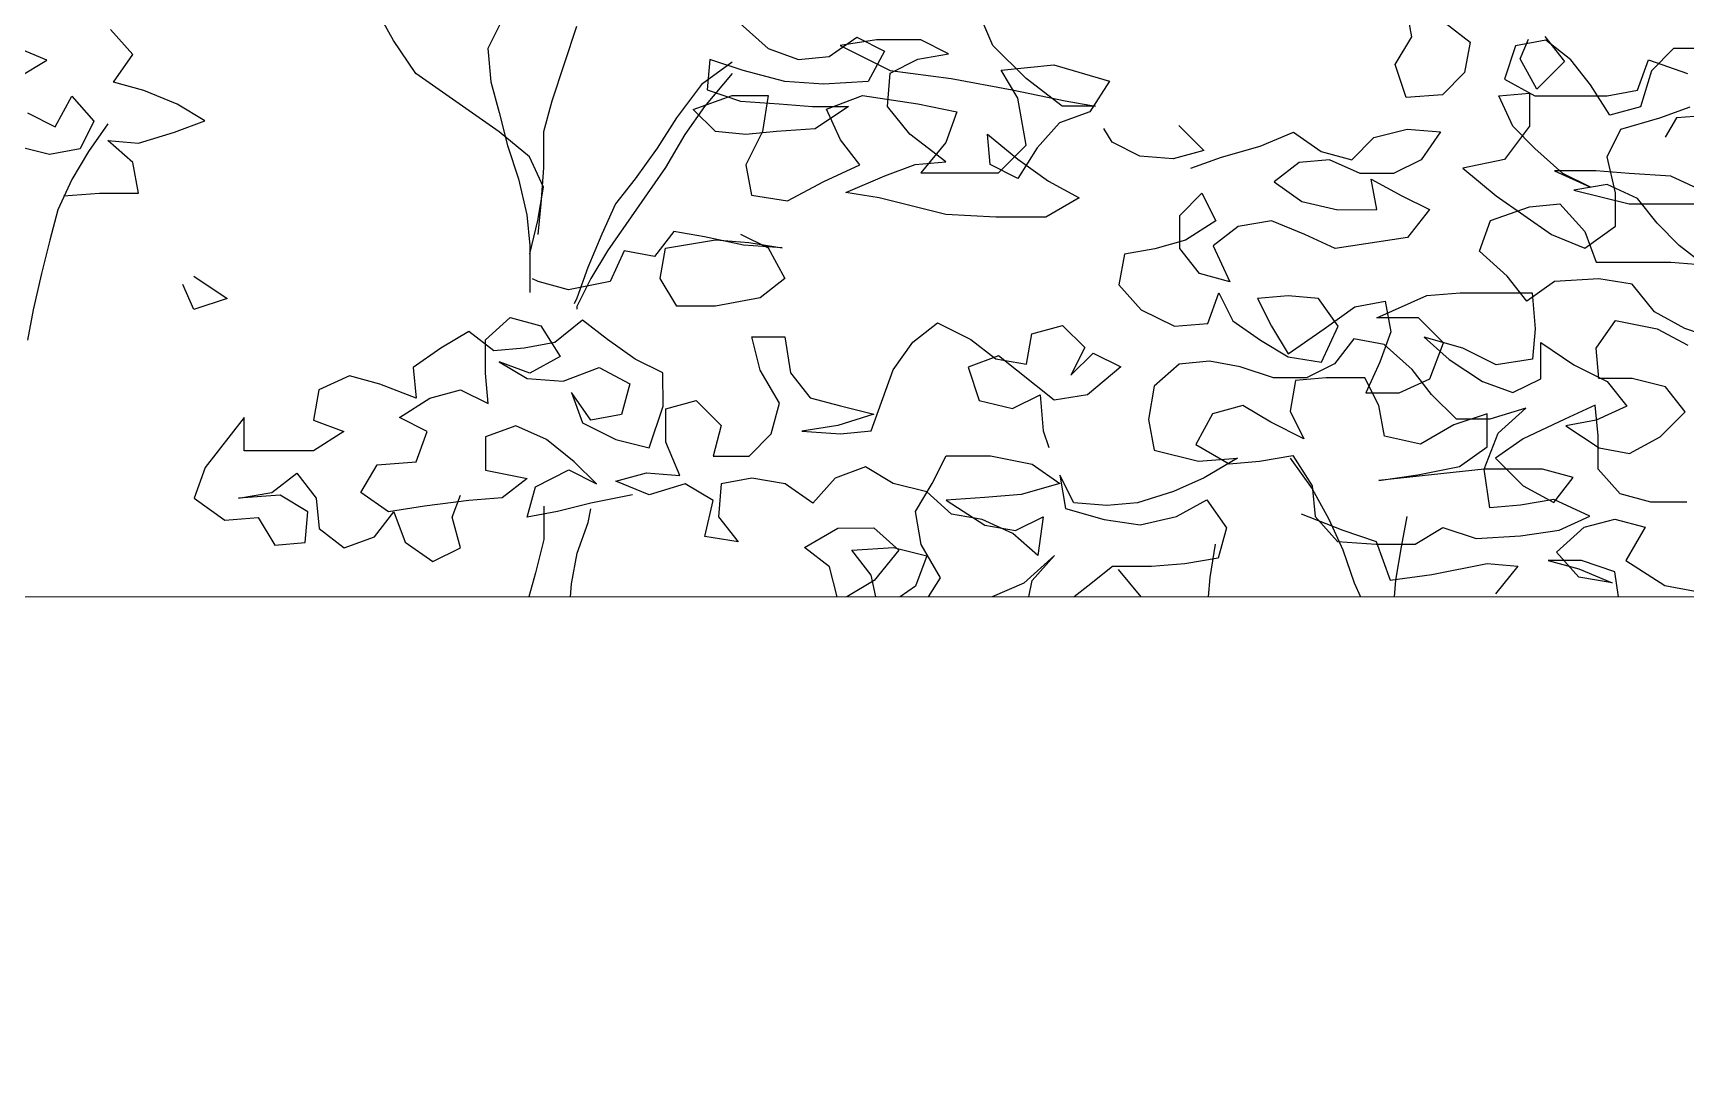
# Model space of a CAD drawing. Header units: millimetres. Extents: x 2810.5 to 2848.4, y 1624.4 to 1676.1.
# Drawn here: x 2827.138 to 2829.444, y 1653.848 to 1655.289 of the extents above; entities that cross this region are included whole.
import ezdxf

# ---------------------------------------------------------------- set-up
doc = ezdxf.new("R2010")
doc.units = ezdxf.units.MM
doc.layers.add('PROIEZIONI_projections', color=145, linetype='Continuous', lineweight=13)
doc.layers.add('VERDE_ALBERI', color=104, linetype='Continuous')

msp = doc.modelspace()

# ---------------------------------------------------------------- linework, layer by layer
at = {"layer": 'PROIEZIONI_projections'}
msp.add_lwpolyline([(2812.8054, 1646.629), (2812.8054, 1654.5023), (2830.6555, 1654.5023), (2830.6555, 1646.629)], dxfattribs=at)
at = {"layer": 'VERDE_ALBERI'}
for p, q in [((2828.477, 1655.2721), (2828.4537, 1655.3262)), ((2829.0613, 1655.2842), (2829.0535, 1655.3268)), ((2827.6411, 1655.279), (2827.6256, 1655.3061)), ((2827.7959, 1655.314), (2827.7727, 1655.2676)), ((2827.8965, 1655.2986), (2827.8618, 1655.1941)), ((2828.1248, 1655.3027), (2828.1636, 1655.2679)), ((2829.1077, 1655.3036), (2829.1426, 1655.2765)), ((2827.2774, 1655.2594), (2827.2464, 1655.2942)), ((2827.6721, 1655.2326), (2827.6411, 1655.279)), ((2828.2487, 1655.2564), (2828.2874, 1655.2835)), ((2828.3145, 1655.2797), (2828.2642, 1655.2719)), ((2828.2642, 1655.2719), (2828.3338, 1655.2371)), ((2828.2874, 1655.2835), (2828.3261, 1655.2642)), ((2828.3764, 1655.2797), (2828.3145, 1655.2797)), ((2828.4151, 1655.2604), (2828.3764, 1655.2797)), ((2828.5235, 1655.2257), (2828.477, 1655.2721)), ((2829.0381, 1655.2455), (2829.0613, 1655.2842)), ((2829.1426, 1655.2765), (2829.1349, 1655.234)), ((2829.2484, 1655.2791), (2829.2058, 1655.2713)), ((2829.2123, 1655.2534), (2829.2239, 1655.2805)), ((2829.2471, 1655.2844), (2829.2742, 1655.2496)), ((2829.2833, 1655.252), (2829.2484, 1655.2791)), ((2827.1574, 1655.2515), (2827.111, 1655.2708)), ((2827.1188, 1655.2283), (2827.1574, 1655.2515)), ((2827.2503, 1655.2206), (2827.2774, 1655.2594)), ((2827.7727, 1655.2676), (2827.7766, 1655.2211)), ((2828.0823, 1655.2524), (2828.0785, 1655.2098)), ((2828.1288, 1655.2369), (2828.0823, 1655.2524)), ((2828.1636, 1655.2679), (2828.2061, 1655.2525)), ((2828.2061, 1655.2525), (2828.2487, 1655.2564)), ((2828.3261, 1655.2642), (2828.3029, 1655.2216)), ((2828.3339, 1655.2332), (2828.3725, 1655.2526)), ((2828.3725, 1655.2526), (2828.4151, 1655.2604)), ((2829.2058, 1655.2713), (2829.1904, 1655.2248)), ((2829.2355, 1655.2108), (2829.2123, 1655.2534)), ((2829.2742, 1655.2496), (2829.2355, 1655.2108)), ((2829.3104, 1655.2172), (2829.2833, 1655.252)), ((2829.3762, 1655.2095), (2829.3916, 1655.2521)), ((2829.3916, 1655.2521), (2829.4458, 1655.2328)), ((2829.4264, 1655.2676), (2829.3955, 1655.2366)), ((2829.4767, 1655.2677), (2829.4264, 1655.2676)), ((2827.7883, 1655.1515), (2827.6721, 1655.2326)), ((2828.1133, 1655.2485), (2828.0707, 1655.2175)), ((2828.1133, 1655.233), (2828.0746, 1655.1866)), ((2828.1868, 1655.2215), (2828.1288, 1655.2369)), ((2828.33, 1655.1868), (2828.3339, 1655.2332)), ((2828.3338, 1655.2371), (2828.419, 1655.2256)), ((2828.419, 1655.2256), (2828.5041, 1655.2102)), ((2828.4886, 1655.2373), (2828.5622, 1655.2451)), ((2828.5119, 1655.1986), (2828.4886, 1655.2373)), ((2828.5738, 1655.187), (2828.5235, 1655.2257)), ((2828.5622, 1655.2451), (2828.6396, 1655.2219)), ((2829.0537, 1655.1991), (2829.0381, 1655.2455)), ((2829.1349, 1655.234), (2829.104, 1655.203)), ((2829.3955, 1655.2366), (2829.3801, 1655.1863)), ((2827.2929, 1655.2091), (2827.2503, 1655.2206)), ((2827.3394, 1655.1898), (2827.2929, 1655.2091)), ((2827.7766, 1655.2211), (2827.7883, 1655.1786)), ((2828.0707, 1655.2175), (2828.0359, 1655.1711)), ((2828.0785, 1655.2098), (2828.1249, 1655.1944)), ((2828.241, 1655.2177), (2828.1868, 1655.2215)), ((2828.3029, 1655.2216), (2828.241, 1655.2177)), ((2828.5041, 1655.2102), (2828.5777, 1655.1948)), ((2828.6396, 1655.2219), (2828.6125, 1655.1793)), ((2829.104, 1655.203), (2829.0537, 1655.1991)), ((2829.1827, 1655.2016), (2829.2253, 1655.2055)), ((2829.1904, 1655.2248), (2829.233, 1655.2017)), ((2829.2253, 1655.2055), (2829.2253, 1655.1591)), ((2829.3375, 1655.1747), (2829.3104, 1655.2172)), ((2829.3336, 1655.2017), (2829.3762, 1655.2095)), ((2827.1691, 1655.1586), (2827.1923, 1655.2012)), ((2827.1923, 1655.2012), (2827.2233, 1655.1664)), ((2827.3781, 1655.1666), (2827.3394, 1655.1898)), ((2827.8618, 1655.1941), (2827.8502, 1655.1515)), ((2828.0746, 1655.1866), (2828.0476, 1655.1478)), ((2828.0591, 1655.1827), (2828.1133, 1655.2021)), ((2828.0901, 1655.1518), (2828.0591, 1655.1827)), ((2828.1133, 1655.2021), (2828.1636, 1655.2021)), ((2828.1249, 1655.1944), (2828.1791, 1655.1905)), ((2828.1636, 1655.2021), (2828.1559, 1655.1518)), ((2828.1791, 1655.1905), (2828.2255, 1655.1867)), ((2828.2255, 1655.1867), (2828.2758, 1655.1868)), ((2828.2758, 1655.1868), (2828.2294, 1655.1557)), ((2828.2449, 1655.1829), (2828.2952, 1655.2022)), ((2828.2643, 1655.1403), (2828.2449, 1655.1829)), ((2828.2952, 1655.2022), (2828.3726, 1655.1907)), ((2828.361, 1655.1481), (2828.33, 1655.1868)), ((2828.3726, 1655.1907), (2828.4268, 1655.1791)), ((2828.5236, 1655.1328), (2828.5119, 1655.1986)), ((2828.6203, 1655.1871), (2828.5738, 1655.187)), ((2828.5777, 1655.1948), (2828.6203, 1655.1871)), ((2829.2021, 1655.1591), (2829.1827, 1655.2016)), ((2829.233, 1655.2017), (2829.3336, 1655.2017)), ((2829.3801, 1655.1863), (2829.3375, 1655.1747)), ((2829.4072, 1655.1709), (2829.4497, 1655.1864)), ((2827.1304, 1655.178), (2827.1691, 1655.1586)), ((2827.2233, 1655.1664), (2827.204, 1655.1277)), ((2827.2426, 1655.1626), (2827.2156, 1655.1239)), ((2827.3355, 1655.1511), (2827.3781, 1655.1666)), ((2827.7883, 1655.1786), (2827.7999, 1655.1321)), ((2828.0359, 1655.1711), (2828.0089, 1655.1285)), ((2828.4268, 1655.1791), (2828.4113, 1655.1366)), ((2828.57, 1655.1638), (2828.539, 1655.1289)), ((2828.6125, 1655.1793), (2828.57, 1655.1638)), ((2828.7364, 1655.1601), (2828.7712, 1655.1253)), ((2829.2253, 1655.1591), (2829.1905, 1655.1126)), ((2829.2331, 1655.1281), (2829.2021, 1655.1591)), ((2829.353, 1655.1553), (2829.4072, 1655.1709)), ((2829.4304, 1655.1709), (2829.4149, 1655.1438)), ((2829.4807, 1655.1748), (2829.4304, 1655.1709)), ((2827.2775, 1655.1084), (2827.2427, 1655.1394)), ((2827.2427, 1655.1394), (2827.2852, 1655.1355)), ((2827.2852, 1655.1355), (2827.3355, 1655.1511)), ((2827.8309, 1655.1167), (2827.7883, 1655.1515)), ((2827.8502, 1655.1515), (2827.8503, 1655.1012)), ((2828.0476, 1655.1478), (2828.0205, 1655.1014)), ((2828.1327, 1655.1479), (2828.0901, 1655.1518)), ((2828.1753, 1655.1518), (2828.1327, 1655.1479)), ((2828.1559, 1655.1518), (2828.1327, 1655.1054)), ((2828.2294, 1655.1557), (2828.1753, 1655.1518)), ((2828.2914, 1655.1055), (2828.2643, 1655.1403)), ((2828.4114, 1655.1095), (2828.361, 1655.1481)), ((2828.4113, 1655.1366), (2828.3765, 1655.094)), ((2828.4733, 1655.1057), (2828.4694, 1655.1482)), ((2828.4694, 1655.1482), (2828.512, 1655.1134)), ((2828.6435, 1655.1368), (2828.6319, 1655.1561)), ((2828.6822, 1655.1175), (2828.6435, 1655.1368)), ((2828.85, 1655.1316), (2828.8964, 1655.151)), ((2828.8964, 1655.151), (2828.9351, 1655.124)), ((2828.9777, 1655.1124), (2829.0086, 1655.1434)), ((2829.0086, 1655.1434), (2829.055, 1655.1551)), ((2829.055, 1655.1551), (2829.1015, 1655.1512)), ((2829.1015, 1655.1512), (2829.0744, 1655.1125)), ((2829.3337, 1655.1166), (2829.353, 1655.1553)), ((2827.1614, 1655.1199), (2827.115, 1655.1315)), ((2827.204, 1655.1277), (2827.1614, 1655.1199)), ((2827.2156, 1655.1239), (2827.1924, 1655.0851)), ((2827.7999, 1655.1321), (2827.8154, 1655.0857)), ((2827.8503, 1655.0741), (2827.8309, 1655.1167)), ((2828.0089, 1655.1285), (2827.978, 1655.0859)), ((2828.4849, 1655.0941), (2828.5236, 1655.1328)), ((2828.539, 1655.1289), (2828.512, 1655.0864)), ((2828.512, 1655.1134), (2828.5546, 1655.0825)), ((2828.7287, 1655.1136), (2828.6822, 1655.1175)), ((2828.7712, 1655.1253), (2828.7287, 1655.1136)), ((2828.7532, 1655.1006), (2828.7958, 1655.1161)), ((2828.7958, 1655.1161), (2828.85, 1655.1316)), ((2828.9467, 1655.1124), (2828.9042, 1655.1085)), ((2828.9351, 1655.124), (2828.9777, 1655.1124)), ((2828.9893, 1655.0931), (2828.9467, 1655.1124)), ((2829.0744, 1655.1125), (2829.0357, 1655.0931)), ((2829.1905, 1655.1126), (2829.1325, 1655.1009)), ((2829.2718, 1655.0933), (2829.2331, 1655.1281)), ((2829.3453, 1655.0663), (2829.3337, 1655.1166)), ((2827.2853, 1655.0659), (2827.2775, 1655.1084)), ((2827.8503, 1655.1012), (2827.8464, 1655.0509)), ((2828.0205, 1655.1014), (2827.9394, 1654.9852)), ((2828.1327, 1655.1054), (2828.1405, 1655.0628)), ((2828.2411, 1655.0822), (2828.2914, 1655.1055)), ((2828.2721, 1655.0668), (2828.3262, 1655.0901)), ((2828.3262, 1655.0901), (2828.3688, 1655.1056)), ((2828.3688, 1655.1056), (2828.4114, 1655.1095)), ((2828.3765, 1655.094), (2828.4849, 1655.0941)), ((2828.512, 1655.0864), (2828.4733, 1655.1057)), ((2828.9042, 1655.1085), (2828.8693, 1655.0814)), ((2829.0357, 1655.0931), (2828.9893, 1655.0931)), ((2829.1325, 1655.1009), (2829.1789, 1655.0623)), ((2829.3182, 1655.0972), (2829.2602, 1655.0972)), ((2829.2602, 1655.0972), (2829.3105, 1655.074)), ((2829.3105, 1655.074), (2829.2718, 1655.0933)), ((2829.3647, 1655.0934), (2829.3182, 1655.0972)), ((2829.4227, 1655.0896), (2829.3647, 1655.0934)), ((2829.473, 1655.0664), (2829.4227, 1655.0896)), ((2827.1924, 1655.0851), (2827.1731, 1655.0426)), ((2827.1808, 1655.0619), (2827.2311, 1655.0658)), ((2827.2311, 1655.0658), (2827.2853, 1655.0659)), ((2827.8154, 1655.0857), (2827.8271, 1655.0354)), ((2827.8426, 1655.0277), (2827.8503, 1655.0741)), ((2827.978, 1655.0859), (2827.9509, 1655.051)), ((2828.1908, 1655.0551), (2828.2411, 1655.0822)), ((2828.3185, 1655.0591), (2828.2721, 1655.0668)), ((2828.5546, 1655.0825), (2828.5972, 1655.0593)), ((2828.7378, 1655.0348), (2828.7687, 1655.0658)), ((2828.7687, 1655.0658), (2828.7881, 1655.0271)), ((2828.8693, 1655.0814), (2828.9081, 1655.0543)), ((2829.0126, 1655.0428), (2829.0048, 1655.0854)), ((2829.0048, 1655.0854), (2829.0474, 1655.0622)), ((2829.3337, 1655.0779), (2829.2873, 1655.0701)), ((2829.2873, 1655.0701), (2829.3647, 1655.0509)), ((2829.3763, 1655.0586), (2829.3337, 1655.0779)), ((2829.3454, 1655.0199), (2829.3453, 1655.0663)), ((2827.1731, 1655.0426), (2827.1615, 1655)), ((2827.8464, 1655.0509), (2827.8426, 1655.0083)), ((2827.9509, 1655.051), (2827.9316, 1655.0084)), ((2828.1405, 1655.0628), (2828.1908, 1655.0551)), ((2828.4114, 1655.036), (2828.3185, 1655.0591)), ((2828.5972, 1655.0593), (2828.5507, 1655.0322)), ((2828.9081, 1655.0543), (2828.9584, 1655.0427)), ((2828.9584, 1655.0427), (2829.0126, 1655.0428)), ((2829.0474, 1655.0622), (2829.0861, 1655.0429)), ((2829.0861, 1655.0429), (2829.0552, 1655.0041)), ((2829.1712, 1655.0275), (2829.2254, 1655.0469)), ((2829.1789, 1655.0623), (2829.2564, 1655.0082)), ((2829.2254, 1655.0469), (2829.268, 1655.0508)), ((2829.268, 1655.0508), (2829.3028, 1655.0121)), ((2829.3647, 1655.0509), (2829.5118, 1655.051)), ((2829.4034, 1655.0238), (2829.3763, 1655.0586)), ((2827.8271, 1655.0354), (2827.831, 1654.9929)), ((2827.831, 1654.9812), (2827.8426, 1655.0277)), ((2828.4811, 1655.0321), (2828.4114, 1655.036)), ((2828.5507, 1655.0322), (2828.4811, 1655.0321)), ((2828.7379, 1654.9884), (2828.7378, 1655.0348)), ((2828.7881, 1655.0271), (2828.7456, 1655)), ((2828.8191, 1655.0194), (2828.7843, 1654.9923)), ((2828.8655, 1655.0272), (2828.8191, 1655.0194)), ((2828.912, 1655.0079), (2828.8655, 1655.0272)), ((2829.1558, 1654.9849), (2829.1712, 1655.0275)), ((2829.3028, 1654.9889), (2829.3454, 1655.0199)), ((2829.4344, 1654.9929), (2829.4034, 1655.0238)), ((2827.1615, 1655), (2827.15, 1654.9535)), ((2827.9316, 1655.0084), (2827.9123, 1654.962)), ((2828.0322, 1655.0124), (2828.0052, 1654.9775)), ((2828.0206, 1654.9892), (2828.0903, 1655.0008)), ((2828.0748, 1655.0047), (2828.0322, 1655.0124)), ((2828.129, 1654.9931), (2828.0748, 1655.0047)), ((2828.0903, 1655.0008), (2828.1367, 1654.997)), ((2828.1251, 1655.0086), (2828.1638, 1654.9893)), ((2828.1367, 1654.997), (2828.1832, 1654.9893)), ((2828.7456, 1655), (2828.703, 1654.9883)), ((2828.9546, 1654.9886), (2828.912, 1655.0079)), ((2829.0552, 1655.0041), (2828.9546, 1654.9886)), ((2829.2564, 1655.0082), (2829.3028, 1654.9889)), ((2829.3028, 1655.0121), (2829.3183, 1654.9695)), ((2827.831, 1654.9929), (2827.8311, 1654.9271)), ((2827.9394, 1654.9852), (2827.9162, 1654.9465)), ((2827.9626, 1654.9852), (2827.9433, 1654.9427)), ((2828.0052, 1654.9775), (2827.9626, 1654.9852)), ((2828.0129, 1654.9466), (2828.0206, 1654.9892)), ((2828.1832, 1654.9893), (2828.129, 1654.9931)), ((2828.1638, 1654.9893), (2828.1871, 1654.9467)), ((2828.6605, 1654.9806), (2828.6528, 1654.938)), ((2828.703, 1654.9883), (2828.6605, 1654.9806)), ((2828.765, 1654.9536), (2828.7379, 1654.9884)), ((2828.7843, 1654.9923), (2828.8076, 1654.942)), ((2829.1945, 1654.9501), (2829.1558, 1654.9849)), ((2829.4693, 1654.9658), (2829.4344, 1654.9929)), ((2827.15, 1654.9535), (2827.1384, 1654.9032)), ((2827.3628, 1654.9499), (2827.4093, 1654.9189)), ((2827.9123, 1654.962), (2827.8969, 1654.9194)), ((2828.8076, 1654.942), (2828.765, 1654.9536)), ((2829.2216, 1654.9153), (2829.1945, 1654.9501)), ((2829.3183, 1654.9695), (2829.4228, 1654.9696)), ((2829.4228, 1654.9696), (2829.4693, 1654.9658)), ((2827.3628, 1654.9034), (2827.3473, 1654.9382)), ((2827.8427, 1654.9426), (2827.8349, 1654.9464)), ((2827.8852, 1654.931), (2827.8427, 1654.9426)), ((2827.9433, 1654.9427), (2827.8852, 1654.931)), ((2827.9162, 1654.9465), (2827.8969, 1654.9078)), ((2828.0362, 1654.9079), (2828.0129, 1654.9466)), ((2828.1871, 1654.9467), (2828.1523, 1654.9196)), ((2828.6528, 1654.938), (2828.6838, 1654.9032)), ((2828.7767, 1654.8839), (2828.7921, 1654.9265)), ((2828.7921, 1654.9265), (2828.8115, 1654.8878)), ((2829.0823, 1654.9229), (2829.1288, 1654.9268)), ((2829.1288, 1654.9268), (2829.2294, 1654.9269)), ((2829.2603, 1654.9424), (2829.2216, 1654.9153)), ((2829.2294, 1654.9269), (2829.2333, 1654.8766)), ((2829.3222, 1654.9463), (2829.2603, 1654.9424)), ((2829.3687, 1654.9386), (2829.3222, 1654.9463)), ((2829.3997, 1654.9), (2829.3687, 1654.9386)), ((2827.1384, 1654.9032), (2827.1307, 1654.8606)), ((2827.4093, 1654.9189), (2827.3628, 1654.9034)), ((2827.8969, 1654.9194), (2827.893, 1654.9116)), ((2827.8969, 1654.9078), (2827.8969, 1654.9039)), ((2828.0904, 1654.908), (2828.0362, 1654.9079)), ((2828.1523, 1654.9196), (2828.0904, 1654.908)), ((2828.6838, 1654.9032), (2828.7302, 1654.88)), ((2828.8888, 1654.9227), (2828.8463, 1654.9188)), ((2828.8463, 1654.9188), (2828.8657, 1654.8801)), ((2828.9314, 1654.9189), (2828.8888, 1654.9227)), ((2828.9585, 1654.8802), (2828.9314, 1654.9189)), ((2828.9392, 1654.8763), (2828.9817, 1654.9073)), ((2828.9817, 1654.9073), (2829.0243, 1654.9151)), ((2829.0127, 1654.8919), (2829.0823, 1654.9229)), ((2829.0243, 1654.9151), (2829.0321, 1654.8725)), ((2827.7692, 1654.8612), (2827.804, 1654.8922)), ((2827.804, 1654.8922), (2827.8466, 1654.8806)), ((2827.8466, 1654.8806), (2827.8737, 1654.8381)), ((2827.9046, 1654.8884), (2827.866, 1654.8574)), ((2827.9395, 1654.8614), (2827.9046, 1654.8884)), ((2828.3652, 1654.8579), (2828.4, 1654.885)), ((2828.4, 1654.885), (2828.4464, 1654.8618)), ((2828.5315, 1654.8697), (2828.5741, 1654.8813)), ((2828.5741, 1654.8813), (2828.6051, 1654.8504)), ((2828.7302, 1654.88), (2828.7767, 1654.8839)), ((2828.8115, 1654.8878), (2828.8502, 1654.8608)), ((2828.8657, 1654.8801), (2828.8889, 1654.8415)), ((2828.9354, 1654.8299), (2828.9585, 1654.8802)), ((2829.0707, 1654.8919), (2829.0127, 1654.8919)), ((2829.1056, 1654.8571), (2829.0707, 1654.8919)), ((2829.3185, 1654.8496), (2829.3455, 1654.8883)), ((2829.3455, 1654.8883), (2829.4036, 1654.8767)), ((2829.4423, 1654.8768), (2829.3997, 1654.9)), ((2827.746, 1654.8728), (2827.7073, 1654.8496)), ((2827.7808, 1654.8458), (2827.746, 1654.8728)), ((2827.7692, 1654.8148), (2827.7692, 1654.8612)), ((2827.866, 1654.8574), (2827.8234, 1654.8497)), ((2827.9782, 1654.8343), (2827.9395, 1654.8614)), ((2828.1407, 1654.8654), (2828.1871, 1654.8655)), ((2828.1524, 1654.819), (2828.1407, 1654.8654)), ((2828.1871, 1654.8655), (2828.1949, 1654.8152)), ((2828.3381, 1654.8192), (2828.3652, 1654.8579)), ((2828.4464, 1654.8618), (2828.4813, 1654.8348)), ((2828.5238, 1654.8271), (2828.5315, 1654.8697)), ((2828.8502, 1654.8608), (2828.8889, 1654.8376)), ((2828.8889, 1654.8415), (2828.9392, 1654.8763)), ((2828.9804, 1654.8623), (2828.9534, 1654.8275)), ((2829.023, 1654.8546), (2828.9804, 1654.8623)), ((2829.0321, 1654.8725), (2829.0166, 1654.83)), ((2829.1327, 1654.8494), (2829.0785, 1654.8648)), ((2829.0785, 1654.8648), (2829.1134, 1654.8339)), ((2829.0863, 1654.8068), (2829.1056, 1654.8571)), ((2829.2333, 1654.8766), (2829.2295, 1654.834)), ((2829.2411, 1654.8069), (2829.2411, 1654.8573)), ((2829.2411, 1654.8573), (2829.2875, 1654.8263)), ((2829.4036, 1654.8767), (2829.4462, 1654.8536)), ((2829.4887, 1654.8613), (2829.4423, 1654.8768)), ((2827.7073, 1654.8496), (2827.6686, 1654.8224)), ((2827.8234, 1654.8497), (2827.7808, 1654.8458)), ((2827.8737, 1654.8381), (2827.8312, 1654.8148)), ((2828.0169, 1654.815), (2827.9782, 1654.8343)), ((2828.4851, 1654.8387), (2828.4426, 1654.8231)), ((2828.4813, 1654.8348), (2828.5238, 1654.8271)), ((2828.5626, 1654.7768), (2828.4851, 1654.8387)), ((2828.6051, 1654.8504), (2828.5858, 1654.8117)), ((2828.5858, 1654.8117), (2828.6167, 1654.8427)), ((2828.6167, 1654.8427), (2828.6554, 1654.8233)), ((2828.8889, 1654.8376), (2828.9354, 1654.8299)), ((2829.0617, 1654.8198), (2829.023, 1654.8546)), ((2829.1134, 1654.8339), (2829.1598, 1654.803)), ((2829.1792, 1654.8262), (2829.1327, 1654.8494)), ((2829.2295, 1654.834), (2829.1792, 1654.8262)), ((2829.3224, 1654.807), (2829.3185, 1654.8496)), ((2827.5796, 1654.8107), (2827.5371, 1654.7914)), ((2827.6222, 1654.7992), (2827.5796, 1654.8107)), ((2827.6686, 1654.8224), (2827.6725, 1654.7799)), ((2827.7732, 1654.7722), (2827.7692, 1654.8148)), ((2827.8312, 1654.8148), (2827.7886, 1654.8303)), ((2827.7886, 1654.8303), (2827.8273, 1654.8071)), ((2827.8776, 1654.8033), (2827.9279, 1654.8227)), ((2827.9279, 1654.8227), (2827.9705, 1654.7995)), ((2828.017, 1654.7686), (2828.0169, 1654.815)), ((2828.1795, 1654.7726), (2828.1524, 1654.819)), ((2828.1949, 1654.8152), (2828.222, 1654.7804)), ((2828.3072, 1654.734), (2828.3381, 1654.8192)), ((2828.4426, 1654.8231), (2828.4581, 1654.7767)), ((2828.6554, 1654.8233), (2828.609, 1654.7846)), ((2828.7367, 1654.8273), (2828.7019, 1654.7963)), ((2828.7792, 1654.8312), (2828.7367, 1654.8273)), ((2828.8218, 1654.8235), (2828.7792, 1654.8312)), ((2828.8683, 1654.8081), (2828.8218, 1654.8235)), ((2828.9534, 1654.8275), (2828.9147, 1654.8081)), ((2829.0166, 1654.83), (2828.9973, 1654.7874)), ((2829.0889, 1654.785), (2829.0617, 1654.8198)), ((2829.2875, 1654.8263), (2829.334, 1654.8032)), ((2827.5371, 1654.7914), (2827.5294, 1654.7488)), ((2827.6725, 1654.7799), (2827.6222, 1654.7992)), ((2827.6919, 1654.7799), (2827.7344, 1654.7915)), ((2827.7344, 1654.7915), (2827.7732, 1654.7722)), ((2827.8273, 1654.8071), (2827.8776, 1654.8033)), ((2827.9164, 1654.7491), (2827.8892, 1654.7878)), ((2827.8892, 1654.7878), (2827.9048, 1654.7453)), ((2827.9705, 1654.7995), (2827.9589, 1654.7569)), ((2828.7019, 1654.7963), (2828.6942, 1654.7498)), ((2828.9147, 1654.8081), (2828.8683, 1654.8081)), ((2828.8992, 1654.8042), (2828.8915, 1654.7616)), ((2828.9418, 1654.8081), (2828.8992, 1654.8042)), ((2828.996, 1654.8082), (2828.9418, 1654.8081)), ((2829.0154, 1654.7695), (2828.996, 1654.8082)), ((2829.0438, 1654.7874), (2829.0863, 1654.8068)), ((2829.1598, 1654.803), (2829.2024, 1654.7876)), ((2829.2024, 1654.7876), (2829.2411, 1654.8069)), ((2829.3688, 1654.8071), (2829.3224, 1654.807)), ((2829.334, 1654.8032), (2829.3611, 1654.7684)), ((2829.4152, 1654.7955), (2829.3688, 1654.8071)), ((2829.4424, 1654.7607), (2829.4152, 1654.7955)), ((2827.6493, 1654.7528), (2827.6919, 1654.7799)), ((2827.9977, 1654.7105), (2828.017, 1654.7686)), ((2828.0208, 1654.7647), (2828.0634, 1654.7764)), ((2828.0209, 1654.7183), (2828.0208, 1654.7647)), ((2828.0634, 1654.7764), (2828.0982, 1654.7416)), ((2828.1679, 1654.73), (2828.1795, 1654.7726)), ((2828.222, 1654.7804), (2828.2646, 1654.7688)), ((2828.2646, 1654.7688), (2828.3111, 1654.7572)), ((2828.4581, 1654.7767), (2828.5045, 1654.7652)), ((2828.5045, 1654.7652), (2828.5432, 1654.7845)), ((2828.5432, 1654.7845), (2828.5471, 1654.7342)), ((2828.609, 1654.7846), (2828.5626, 1654.7768)), ((2828.8257, 1654.7693), (2828.7832, 1654.7577)), ((2828.8645, 1654.7461), (2828.8257, 1654.7693)), ((2828.9973, 1654.7874), (2829.0438, 1654.7874)), ((2829.0231, 1654.7269), (2829.0154, 1654.7695)), ((2829.1237, 1654.7502), (2829.0889, 1654.785)), ((2829.2205, 1654.7658), (2829.1702, 1654.7503)), ((2829.1818, 1654.7309), (2829.2205, 1654.7658)), ((2829.3172, 1654.7698), (2829.2746, 1654.7504)), ((2829.3211, 1654.7272), (2829.3172, 1654.7698)), ((2829.3611, 1654.7684), (2829.3185, 1654.749)), ((2827.4326, 1654.7526), (2827.3785, 1654.6829)), ((2827.4327, 1654.7061), (2827.4326, 1654.7526)), ((2827.5294, 1654.7488), (2827.572, 1654.7333)), ((2827.6881, 1654.7334), (2827.6493, 1654.7528)), ((2827.9048, 1654.7453), (2827.9512, 1654.7221)), ((2827.9589, 1654.7569), (2827.9164, 1654.7491)), ((2828.0982, 1654.7416), (2828.0867, 1654.699)), ((2828.2608, 1654.7417), (2828.2105, 1654.7339)), ((2828.3111, 1654.7572), (2828.2608, 1654.7417)), ((2828.6942, 1654.7498), (2828.702, 1654.7073)), ((2828.7832, 1654.7577), (2828.76, 1654.7151)), ((2828.9109, 1654.723), (2828.8645, 1654.7461)), ((2828.8915, 1654.7616), (2828.9109, 1654.723)), ((2829.1199, 1654.7425), (2829.0735, 1654.7154)), ((2829.1663, 1654.758), (2829.1199, 1654.7425)), ((2829.1702, 1654.7503), (2829.1237, 1654.7502)), ((2829.1663, 1654.7116), (2829.1663, 1654.758)), ((2829.2746, 1654.7504), (2829.2166, 1654.7232)), ((2829.3185, 1654.749), (2829.276, 1654.7412)), ((2829.4076, 1654.7258), (2829.4424, 1654.7607)), ((2827.572, 1654.7333), (2827.5294, 1654.7062)), ((2827.6726, 1654.6909), (2827.6881, 1654.7334)), ((2827.8119, 1654.7413), (2827.7693, 1654.7258)), ((2827.7693, 1654.7258), (2827.7694, 1654.6793)), ((2827.8545, 1654.722), (2827.8119, 1654.7413)), ((2827.8932, 1654.6911), (2827.8545, 1654.722)), ((2827.9512, 1654.7221), (2827.9977, 1654.7105)), ((2828.137, 1654.699), (2828.1679, 1654.73)), ((2828.2105, 1654.7339), (2828.2647, 1654.7301)), ((2828.2647, 1654.7301), (2828.3072, 1654.734)), ((2828.5471, 1654.7342), (2828.5549, 1654.711)), ((2829.0735, 1654.7154), (2829.0231, 1654.7269)), ((2829.1625, 1654.6806), (2829.1818, 1654.7309)), ((2829.2166, 1654.7232), (2829.178, 1654.6961)), ((2829.276, 1654.7412), (2829.3225, 1654.7103)), ((2829.3211, 1654.6808), (2829.3211, 1654.7272)), ((2829.365, 1654.7026), (2829.4076, 1654.7258)), ((2827.5294, 1654.7062), (2827.4327, 1654.7061)), ((2828.0403, 1654.6719), (2828.0209, 1654.7183)), ((2828.0867, 1654.699), (2828.137, 1654.699)), ((2828.3924, 1654.6606), (2828.4117, 1654.6993)), ((2828.4117, 1654.6993), (2828.4737, 1654.6993)), ((2828.4737, 1654.6993), (2828.5317, 1654.6878)), ((2828.702, 1654.7073), (2828.7639, 1654.6919)), ((2828.76, 1654.7151), (2828.8065, 1654.688)), ((2828.7639, 1654.6919), (2828.8181, 1654.6958)), ((2828.8181, 1654.6958), (2828.7717, 1654.6687)), ((2828.849, 1654.6919), (2828.8955, 1654.6997)), ((2828.8916, 1654.6959), (2828.9226, 1654.6533)), ((2828.8955, 1654.6997), (2828.9226, 1654.6572)), ((2829.1277, 1654.6845), (2829.1663, 1654.7116)), ((2829.178, 1654.6961), (2829.2167, 1654.6575)), ((2829.3225, 1654.7103), (2829.365, 1654.7026)), ((2827.3785, 1654.6829), (2827.3631, 1654.6403)), ((2827.4714, 1654.6481), (2827.5062, 1654.6752)), ((2827.5062, 1654.6752), (2827.5334, 1654.6404)), ((2827.5953, 1654.6482), (2827.6184, 1654.6869)), ((2827.6184, 1654.6869), (2827.6726, 1654.6909)), ((2827.7694, 1654.6793), (2827.8274, 1654.6678)), ((2827.839, 1654.6562), (2827.8855, 1654.6795)), ((2827.8855, 1654.6795), (2827.9242, 1654.6601)), ((2827.9242, 1654.6601), (2827.8932, 1654.6911)), ((2827.9513, 1654.664), (2827.9938, 1654.6757)), ((2827.9938, 1654.6757), (2828.0403, 1654.6719)), ((2828.2995, 1654.6837), (2828.257, 1654.6682)), ((2828.3382, 1654.6605), (2828.2995, 1654.6837)), ((2828.5317, 1654.6878), (2828.5704, 1654.6607)), ((2828.5898, 1654.6337), (2828.5704, 1654.6723)), ((2828.5704, 1654.6723), (2828.5782, 1654.6259)), ((2828.8065, 1654.688), (2828.849, 1654.6919)), ((2829.1625, 1654.6806), (2829.0155, 1654.665)), ((2829.0155, 1654.665), (2829.0696, 1654.6728)), ((2829.0696, 1654.6728), (2829.1277, 1654.6845)), ((2829.2438, 1654.6807), (2829.1625, 1654.6806)), ((2829.1703, 1654.6265), (2829.1625, 1654.6806)), ((2829.2863, 1654.6691), (2829.2438, 1654.6807)), ((2829.3521, 1654.646), (2829.3211, 1654.6808)), ((2827.8274, 1654.6678), (2827.7926, 1654.6407)), ((2827.8275, 1654.6136), (2827.839, 1654.6562)), ((2827.9977, 1654.6447), (2827.9513, 1654.664)), ((2828.048, 1654.6603), (2827.9977, 1654.6447)), ((2828.0867, 1654.6371), (2828.048, 1654.6603)), ((2828.0983, 1654.6603), (2828.0945, 1654.6139)), ((2828.1409, 1654.6681), (2828.0983, 1654.6603)), ((2828.1873, 1654.6604), (2828.1409, 1654.6681)), ((2828.226, 1654.6333), (2828.1873, 1654.6604)), ((2828.257, 1654.6682), (2828.226, 1654.6333)), ((2828.3847, 1654.649), (2828.3382, 1654.6605)), ((2828.3692, 1654.6218), (2828.3924, 1654.6606)), ((2828.5704, 1654.6607), (2828.5163, 1654.6452)), ((2828.7291, 1654.6493), (2828.6788, 1654.6337)), ((2828.7717, 1654.6687), (2828.7291, 1654.6493)), ((2828.9226, 1654.6572), (2828.9265, 1654.6146)), ((2828.9226, 1654.6533), (2828.9458, 1654.6108)), ((2829.2167, 1654.6575), (2829.2593, 1654.6343)), ((2829.2593, 1654.6343), (2829.2863, 1654.6691)), ((2827.3631, 1654.6403), (2827.4057, 1654.6094)), ((2827.425, 1654.6403), (2827.4714, 1654.6481)), ((2827.483, 1654.6443), (2827.425, 1654.6403)), ((2827.5218, 1654.6211), (2827.483, 1654.6443)), ((2827.5334, 1654.6404), (2827.5373, 1654.5979)), ((2827.634, 1654.6212), (2827.5953, 1654.6482)), ((2827.6843, 1654.629), (2827.634, 1654.6212)), ((2827.7462, 1654.6368), (2827.6843, 1654.629)), ((2827.723, 1654.6135), (2827.7346, 1654.6445)), ((2827.7926, 1654.6407), (2827.7462, 1654.6368)), ((2827.8507, 1654.6291), (2827.8507, 1654.5827)), ((2827.9165, 1654.633), (2827.87, 1654.6214)), ((2827.9745, 1654.6447), (2827.9165, 1654.633)), ((2828.0752, 1654.5868), (2828.0867, 1654.6371)), ((2828.4195, 1654.618), (2828.3847, 1654.649)), ((2828.466, 1654.6413), (2828.4118, 1654.6374)), ((2828.4118, 1654.6374), (2828.466, 1654.6026)), ((2828.5163, 1654.6452), (2828.466, 1654.6413)), ((2828.6362, 1654.6298), (2828.5898, 1654.6337)), ((2828.6788, 1654.6337), (2828.6362, 1654.6298)), ((2828.733, 1654.6144), (2828.7755, 1654.6377)), ((2828.7755, 1654.6377), (2828.8027, 1654.599)), ((2829.2128, 1654.6304), (2829.1703, 1654.6265)), ((2829.2593, 1654.6381), (2829.2128, 1654.6304)), ((2829.3096, 1654.615), (2829.2593, 1654.6381)), ((2829.3947, 1654.6344), (2829.3521, 1654.646)), ((2829.445, 1654.6344), (2829.3947, 1654.6344)), ((2827.4057, 1654.6094), (2827.4521, 1654.6133)), ((2827.4521, 1654.6133), (2827.4754, 1654.5746)), ((2827.5179, 1654.5785), (2827.5218, 1654.6211)), ((2827.6147, 1654.5863), (2827.6417, 1654.6212)), ((2827.6417, 1654.6212), (2827.6572, 1654.5786)), ((2827.7346, 1654.571), (2827.723, 1654.6135)), ((2827.87, 1654.6214), (2827.8275, 1654.6136)), ((2827.8972, 1654.5634), (2827.9126, 1654.606)), ((2827.9126, 1654.606), (2827.9165, 1654.6253)), ((2828.0945, 1654.6139), (2828.1216, 1654.5791)), ((2828.377, 1654.5754), (2828.3692, 1654.6218)), ((2828.4621, 1654.6103), (2828.4195, 1654.618)), ((2828.5047, 1654.591), (2828.4621, 1654.6103)), ((2828.5086, 1654.5949), (2828.5473, 1654.6143)), ((2828.5473, 1654.6143), (2828.5396, 1654.5601)), ((2828.5782, 1654.6259), (2828.6324, 1654.6105)), ((2828.6324, 1654.6105), (2828.6827, 1654.6028)), ((2828.6827, 1654.6028), (2828.733, 1654.6144)), ((2828.9071, 1654.6185), (2828.9652, 1654.5953)), ((2828.9265, 1654.6146), (2828.9575, 1654.5798)), ((2828.9458, 1654.6108), (2828.9652, 1654.5682)), ((2829.0542, 1654.6147), (2829.0465, 1654.5722)), ((2829.267, 1654.5956), (2829.3096, 1654.615)), ((2829.3019, 1654.5995), (2829.3444, 1654.6111)), ((2829.3444, 1654.6111), (2829.387, 1654.5996)), ((2827.5373, 1654.5979), (2827.5721, 1654.5708)), ((2827.5721, 1654.5708), (2827.6147, 1654.5863)), ((2827.8507, 1654.5827), (2827.8392, 1654.5362)), ((2828.1216, 1654.5791), (2828.0752, 1654.5868)), ((2828.2145, 1654.5714), (2828.2609, 1654.5985)), ((2828.2609, 1654.5985), (2828.3112, 1654.5986)), ((2828.3112, 1654.5986), (2828.3461, 1654.5677)), ((2828.466, 1654.6026), (2828.5086, 1654.5949)), ((2828.5396, 1654.5601), (2828.5047, 1654.591)), ((2828.8027, 1654.599), (2828.7911, 1654.5565)), ((2828.9652, 1654.5953), (2829.0117, 1654.5799)), ((2829.0658, 1654.5761), (2829.1045, 1654.5993)), ((2829.1045, 1654.5993), (2829.151, 1654.5839)), ((2829.151, 1654.5839), (2829.2129, 1654.5878)), ((2829.2129, 1654.5878), (2829.267, 1654.5956)), ((2829.2632, 1654.5646), (2829.3019, 1654.5995)), ((2829.387, 1654.5996), (2829.36, 1654.5531)), ((2827.4754, 1654.5746), (2827.5179, 1654.5785)), ((2827.6572, 1654.5786), (2827.696, 1654.5516)), ((2827.696, 1654.5516), (2827.7346, 1654.571)), ((2827.8895, 1654.5208), (2827.8972, 1654.5634)), ((2828.2493, 1654.5443), (2828.2145, 1654.5714)), ((2828.2803, 1654.5676), (2828.3383, 1654.5715)), ((2828.3074, 1654.5328), (2828.2803, 1654.5676)), ((2828.3461, 1654.5677), (2828.3113, 1654.5251)), ((2828.3383, 1654.5715), (2828.3848, 1654.5599)), ((2828.3848, 1654.5599), (2828.3693, 1654.5174)), ((2828.4042, 1654.529), (2828.377, 1654.5754)), ((2828.5628, 1654.5601), (2828.5203, 1654.5214)), ((2828.5319, 1654.5253), (2828.5628, 1654.5601)), ((2828.7872, 1654.5758), (2828.7795, 1654.5294)), ((2828.9575, 1654.5798), (2829.0117, 1654.576)), ((2828.9652, 1654.5682), (2828.9808, 1654.5218)), ((2829.0117, 1654.5799), (2829.0311, 1654.5257)), ((2829.0117, 1654.576), (2829.0658, 1654.5761)), ((2829.0465, 1654.5722), (2829.0388, 1654.5257)), ((2829.2942, 1654.5298), (2829.2632, 1654.5646)), ((2827.8392, 1654.5362), (2827.8299, 1654.5023)), ((2828.2599, 1654.5023), (2828.2493, 1654.5443)), ((2828.6441, 1654.5447), (2828.6093, 1654.5176)), ((2828.6982, 1654.5448), (2828.6441, 1654.5447)), ((2828.6518, 1654.5408), (2828.6834, 1654.5023)), ((2828.7447, 1654.5487), (2828.6982, 1654.5448)), ((2828.7911, 1654.5565), (2828.7447, 1654.5487)), ((2829.0891, 1654.5335), (2829.1665, 1654.5491)), ((2829.1665, 1654.5491), (2829.209, 1654.5452)), ((2829.209, 1654.5452), (2829.1781, 1654.5065)), ((2829.298, 1654.553), (2829.2516, 1654.553)), ((2829.2516, 1654.553), (2829.2942, 1654.5414)), ((2829.2942, 1654.5414), (2829.3406, 1654.5221)), ((2829.3445, 1654.5376), (2829.298, 1654.553)), ((2829.3496, 1654.5023), (2829.3445, 1654.5376)), ((2829.36, 1654.5531), (2829.4142, 1654.5183)), ((2827.8878, 1654.5023), (2827.8895, 1654.5208)), ((2828.3113, 1654.5251), (2828.2734, 1654.5023)), ((2828.314, 1654.5023), (2828.3074, 1654.5328)), ((2828.3693, 1654.5174), (2828.3479, 1654.5023)), ((2828.3872, 1654.5023), (2828.4042, 1654.529)), ((2828.5203, 1654.5214), (2828.4759, 1654.5023)), ((2828.527, 1654.5023), (2828.5319, 1654.5253)), ((2828.6093, 1654.5176), (2828.5902, 1654.5023)), ((2828.7795, 1654.5294), (2828.7771, 1654.5023)), ((2828.9808, 1654.5218), (2828.9896, 1654.5023)), ((2829.0311, 1654.5257), (2829.0891, 1654.5335)), ((2829.0388, 1654.5257), (2829.0367, 1654.5023)), ((2829.3406, 1654.5221), (2829.2942, 1654.5298)), ((2829.4142, 1654.5183), (2829.4567, 1654.5106))]:
    msp.add_line(p, q, dxfattribs=at)

doc.saveas('drawing.dxf')
